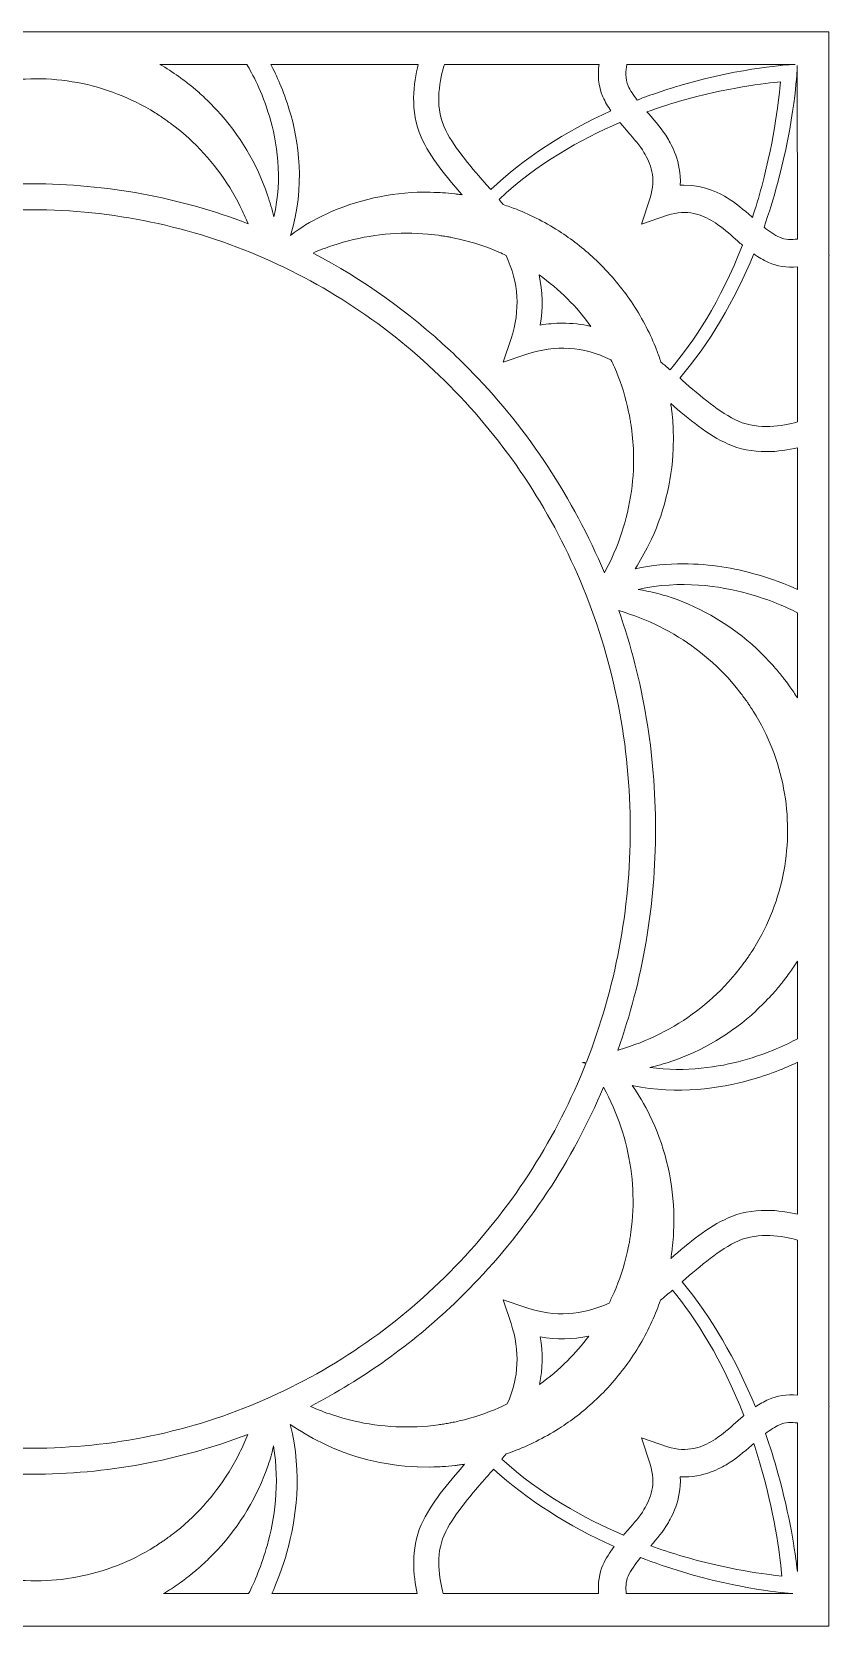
# Model space of a CAD drawing. Header units: millimetres. Extents: x -965 to 732, y -534 to 696.
# Drawn here: x -328.8 to -138.3, y 314.6 to 695.5 of the extents above; entities that cross this region are included whole.
import ezdxf

# ---------------------------------------------------------------- set-up
doc = ezdxf.new("R2010")
doc.units = ezdxf.units.MM
doc.header["$MEASUREMENT"] = 0
doc.layers.add('Layer 4', color=7, linetype='Continuous')

msp = doc.modelspace()

# ---------------------------------------------------------------- linework, layer by layer
at = {"layer": 'Layer 4', "lineweight": 0}
msp.add_lwpolyline([(-138.35, 642.07), (-138.27, 642.1), (-138.35, 642.29), (-138.35, 695.51), (-519.27, 695.51), (-519.27, 314.59), (-138.35, 314.59), (-138.35, 366.85), (-138.27, 367.04), (-138.35, 367.07), (-138.35, 642.07)], dxfattribs=at)
for points, knots in [([(-272.02, 675.37), (-270.21, 669.36), (-268.75, 660.69), (-270.95, 651.35), (-271.37, 653.05), (-271.88, 654.77), (-272.47, 656.53), (-274.97, 663.94), (-279.15, 670.96), (-284.57, 676.84), (-284.57, 676.84), (-286.64, 678.97), (-286.64, 678.97), (-286.64, 678.97), (-286.7, 679.02), (-286.7, 679.02), (-286.72, 679.04), (-286.74, 679.06), (-286.75, 679.07), (-286.75, 679.07), (-287.42, 679.69), (-287.42, 679.69), (-287.91, 680.16), (-288.41, 680.62), (-288.91, 681.08), (-288.93, 681.09), (-288.94, 681.1), (-288.95, 681.11), (-289.63, 681.69), (-290.43, 682.37), (-291.24, 683.02), (-291.25, 683.03), (-291.27, 683.04), (-291.28, 683.05), (-291.53, 683.24), (-291.79, 683.43), (-292.04, 683.63), (-292.56, 684.03), (-293.11, 684.44), (-293.66, 684.83), (-295.09, 685.86), (-296.6, 686.84), (-298.18, 687.75), (-298.18, 687.75), (-277.41, 687.75), (-277.41, 687.75), (-276.12, 685.59), (-273.77, 681.19), (-272.02, 675.37)], [0, 0, 0, 0, 1, 1, 1, 2, 2, 2, 3, 3, 3, 4, 4, 4, 5, 5, 5, 6, 6, 6, 7, 7, 7, 8, 8, 8, 9, 9, 9, 10, 10, 10, 11, 11, 11, 12, 12, 12, 13, 13, 13, 14, 14, 14, 15, 15, 15, 16, 16, 16, 16]), ([(-236.44, 687.75), (-237.59, 683.32), (-238.49, 676.54), (-235.75, 670.39), (-233.56, 665.46), (-229.78, 660.94), (-225.99, 656.57), (-226.22, 656.61), (-226.44, 656.64), (-226.66, 656.67), (-226.98, 656.71), (-227.3, 656.76), (-227.62, 656.8), (-227.63, 656.81), (-227.65, 656.81), (-227.67, 656.81), (-228.7, 656.92), (-229.74, 657.01), (-230.63, 657.09), (-230.65, 657.09), (-230.67, 657.09), (-230.68, 657.09), (-231.37, 657.13), (-232.05, 657.15), (-232.73, 657.17), (-232.73, 657.17), (-233.64, 657.21), (-233.64, 657.21), (-233.66, 657.21), (-233.68, 657.21), (-233.7, 657.21), (-233.7, 657.21), (-236.64, 657.18), (-236.64, 657.18), (-236.65, 657.18), (-236.66, 657.18), (-236.68, 657.18), (-244.68, 656.87), (-252.63, 654.88), (-259.66, 651.42), (-262.15, 650.19), (-264.57, 648.7), (-267.01, 646.88), (-263.3, 658.56), (-265.03, 669.54), (-267.26, 676.9), (-268.64, 681.45), (-270.35, 685.19), (-271.68, 687.75), (-271.68, 687.75), (-236.44, 687.75), (-236.44, 687.75)], [0, 0, 0, 0, 1, 1, 1, 2, 2, 2, 3, 3, 3, 4, 4, 4, 5, 5, 5, 6, 6, 6, 7, 7, 7, 8, 8, 8, 9, 9, 9, 10, 10, 10, 11, 11, 11, 12, 12, 12, 13, 13, 13, 14, 14, 14, 15, 15, 15, 16, 16, 16, 17, 17, 17, 17]), ([(-193.25, 687.75), (-193.55, 685.44), (-193.5, 682.62), (-192.32, 679.96), (-191.8, 678.79), (-191.14, 677.69), (-190.4, 676.62), (-201.44, 671.67), (-211.16, 665.32), (-219.13, 657.82), (-219.6, 658.36), (-220.07, 658.9), (-220.53, 659.43), (-220.53, 659.43), (-220.53, 659.43), (-220.53, 659.43), (-224.33, 663.8), (-228.26, 668.31), (-230.27, 672.83), (-232.61, 678.08), (-231.22, 684.43), (-230.19, 687.75), (-230.19, 687.75), (-193.25, 687.75), (-193.25, 687.75)], [0, 0, 0, 0, 1, 1, 1, 2, 2, 2, 3, 3, 3, 4, 4, 4, 5, 5, 5, 6, 6, 6, 7, 7, 7, 8, 8, 8, 8]), ([(-146.38, 687.73), (-146.38, 687.73), (-147.15, 687.7), (-147.15, 687.7), (-147.61, 687.67), (-158.65, 687.1), (-173.42, 682.83), (-177.1, 681.76), (-180.68, 680.55), (-184.14, 679.22), (-185.04, 680.37), (-185.81, 681.52), (-186.3, 682.63), (-187.03, 684.27), (-186.87, 686.27), (-186.58, 687.75), (-186.58, 687.75), (-146.38, 687.73), (-146.38, 687.73)], [0, 0, 0, 0, 1, 1, 1, 2, 2, 2, 3, 3, 3, 4, 4, 4, 5, 5, 5, 6, 6, 6, 6]), ([(-150.1, 646.43), (-151.31, 646.97), (-152.57, 647.83), (-153.83, 648.83), (-152.64, 652.21), (-151.56, 655.68), (-150.6, 659.25), (-146.49, 674.53), (-145.94, 685.95), (-145.92, 686.43), (-145.92, 686.43), (-145.87, 687.51), (-145.87, 687.51), (-145.87, 687.51), (-145.85, 646.01), (-145.85, 646.01), (-147.2, 645.83), (-148.77, 645.84), (-150.1, 646.43)], [0, 0, 0, 0, 1, 1, 1, 2, 2, 2, 3, 3, 3, 4, 4, 4, 5, 5, 5, 6, 6, 6, 6]), ([(-296.18, 674.05), (-295.85, 673.8), (-295.51, 673.55), (-295.18, 673.32), (-295.18, 673.32), (-293.2, 671.75), (-293.2, 671.75), (-293.2, 671.75), (-291.29, 670.09), (-291.29, 670.09), (-286.24, 665.48), (-282.1, 660), (-278.98, 653.8), (-278.31, 652.47), (-277.69, 651.1), (-277.11, 649.67), (-293.62, 656), (-311, 659.2), (-328.81, 659.2), (-345.71, 659.2), (-362.23, 656.32), (-377.98, 650.62), (-373.39, 660.79), (-369.92, 664.72), (-366.46, 667.98), (-365.97, 668.44), (-365.48, 668.89), (-364.98, 669.34), (-364.98, 669.34), (-364.28, 669.98), (-364.28, 669.98), (-364.28, 669.98), (-362.35, 671.67), (-362.35, 671.67), (-362.35, 671.67), (-360.38, 673.23), (-360.38, 673.23), (-360.05, 673.47), (-359.72, 673.72), (-359.38, 673.96), (-359.04, 674.22), (-358.7, 674.47), (-358.35, 674.72), (-358.08, 674.89), (-357.81, 675.07), (-357.54, 675.25), (-357.11, 675.54), (-356.68, 675.83), (-356.25, 676.1), (-353.28, 677.94), (-350.27, 679.46), (-347.31, 680.61), (-344.08, 681.86), (-340.86, 682.79), (-337.73, 683.36), (-334.44, 683.99), (-331.12, 684.31), (-327.81, 684.3), (-324.51, 684.32), (-321.18, 684.01), (-317.88, 683.39), (-314.76, 682.83), (-311.53, 681.91), (-308.3, 680.66), (-308.3, 680.66), (-308.3, 680.66), (-308.3, 680.66), (-305.33, 679.52), (-302.31, 678.01), (-299.34, 676.19), (-298.9, 675.91), (-298.46, 675.62), (-298.03, 675.33), (-297.76, 675.15), (-297.49, 674.97), (-297.22, 674.8), (-296.87, 674.55), (-296.53, 674.3), (-296.18, 674.05)], [0, 0, 0, 0, 1, 1, 1, 2, 2, 2, 3, 3, 3, 4, 4, 4, 5, 5, 5, 6, 6, 6, 7, 7, 7, 8, 8, 8, 9, 9, 9, 10, 10, 10, 11, 11, 11, 12, 12, 12, 13, 13, 13, 14, 14, 14, 15, 15, 15, 16, 16, 16, 17, 17, 17, 18, 18, 18, 19, 19, 19, 20, 20, 20, 21, 21, 21, 22, 22, 22, 23, 23, 23, 24, 24, 24, 25, 25, 25, 26, 26, 26, 26]), ([(-156.6, 651.17), (-156.64, 651.21), (-156.69, 651.25), (-156.73, 651.29), (-158.72, 653.02), (-160.6, 654.66), (-162.66, 655.88), (-164.03, 656.69), (-167.8, 658.91), (-172.99, 658.91), (-173.27, 658.91), (-173.55, 658.91), (-173.84, 658.89), (-173.57, 664.52), (-176, 668.62), (-176.85, 670.07), (-178.07, 672.13), (-179.71, 674.01), (-181.44, 676), (-181.56, 676.13), (-181.68, 676.27), (-181.79, 676.4), (-179.07, 677.38), (-176.47, 678.22), (-174.06, 678.92), (-162.61, 682.24), (-153.26, 683.27), (-149.92, 683.56), (-150.19, 680.1), (-151.18, 670.43), (-154.38, 658.58), (-155.07, 656), (-155.82, 653.54), (-156.6, 651.17)], [0, 0, 0, 0, 1, 1, 1, 2, 2, 2, 3, 3, 3, 4, 4, 4, 5, 5, 5, 6, 6, 6, 7, 7, 7, 8, 8, 8, 9, 9, 9, 10, 10, 10, 11, 11, 11, 11]), ([(-186.41, 671.68), (-184.87, 669.92), (-183.43, 668.26), (-182.52, 666.72), (-181, 664.16), (-179.47, 660.6), (-181.06, 655.84), (-181.06, 655.84), (-183.14, 649.59), (-183.14, 649.59), (-183.14, 649.59), (-176.89, 651.68), (-176.89, 651.68), (-172.13, 653.27), (-168.58, 651.73), (-166.01, 650.21), (-164.47, 649.3), (-162.81, 647.86), (-161.05, 646.33), (-160.37, 645.73), (-159.68, 645.13), (-158.97, 644.54), (-164.25, 631.02), (-170.68, 621.37), (-176.29, 614.78), (-177.01, 615.39), (-177.73, 616), (-178.45, 616.58), (-178.79, 617.61), (-179.15, 618.61), (-179.52, 619.57), (-180.94, 623.21), (-182.81, 626.84), (-185.09, 630.36), (-187.28, 633.68), (-189.85, 636.85), (-192.75, 639.79), (-193.13, 640.17), (-193.51, 640.53), (-193.89, 640.9), (-196.51, 643.37), (-199.31, 645.6), (-202.23, 647.53), (-205.74, 649.81), (-209.37, 651.7), (-213.01, 653.12), (-214.05, 653.53), (-215.09, 653.9), (-216.12, 654.24), (-216.46, 654.65), (-216.8, 655.07), (-217.14, 655.48), (-208.13, 663.94), (-197.78, 669.81), (-188.27, 673.86), (-187.66, 673.12), (-187.03, 672.4), (-186.41, 671.68)], [0, 0, 0, 0, 1, 1, 1, 2, 2, 2, 3, 3, 3, 4, 4, 4, 5, 5, 5, 6, 6, 6, 7, 7, 7, 8, 8, 8, 9, 9, 9, 10, 10, 10, 11, 11, 11, 12, 12, 12, 13, 13, 13, 14, 14, 14, 15, 15, 15, 16, 16, 16, 17, 17, 17, 18, 18, 18, 19, 19, 19, 19]), ([(-429.75, 400.24), (-429.79, 400.28), (-429.83, 400.32), (-429.87, 400.36), (-443.24, 414.51), (-453.56, 430.35), (-460.55, 447.42), (-460.74, 447.89), (-460.92, 448.35), (-461.11, 448.82), (-461.11, 448.82), (-460.31, 449.11), (-460.31, 449.11), (-460.31, 449.11), (-461.26, 449.2), (-461.26, 449.2), (-461.31, 449.33), (-461.37, 449.47), (-461.42, 449.6), (-461.42, 449.6), (-461.19, 449.88), (-461.19, 449.88), (-461.19, 449.88), (-461.48, 449.77), (-461.48, 449.77), (-468.33, 467.33), (-471.79, 485.92), (-471.79, 505.05), (-471.79, 524.13), (-468.34, 542.67), (-461.54, 560.19), (-461.54, 560.19), (-461.26, 560.91), (-461.26, 560.91), (-461.02, 561.5), (-460.79, 562.09), (-460.55, 562.67), (-453.34, 580.3), (-443.02, 596.13), (-429.88, 609.72), (-428.25, 611.41), (-426.58, 613.05), (-424.88, 614.65), (-412.93, 625.89), (-399.37, 634.86), (-384.48, 641.37), (-366.85, 649.09), (-348.12, 653), (-328.81, 653), (-309.5, 653), (-290.77, 649.09), (-273.14, 641.37), (-256.11, 633.92), (-240.82, 623.25), (-227.68, 609.67), (-214.55, 596.08), (-204.23, 580.25), (-197.03, 562.64), (-189.57, 544.4), (-185.79, 525.02), (-185.79, 505.05), (-185.79, 485.76), (-189.32, 467.04), (-196.27, 449.36), (-196.27, 449.36), (-197.24, 449.28), (-197.24, 449.28), (-197.24, 449.28), (-196.4, 449.02), (-196.4, 449.02), (-196.61, 448.5), (-196.82, 447.98), (-197.03, 447.46), (-204.23, 429.84), (-214.55, 414.02), (-227.68, 400.43), (-240.82, 386.84), (-256.11, 376.17), (-273.14, 368.72), (-290.77, 361.01), (-309.5, 357.1), (-328.81, 357.1), (-331.66, 357.1), (-334.5, 357.18), (-337.32, 357.35), (-346.33, 357.98), (-358.96, 359.75), (-373.02, 364.39), (-376.98, 365.7), (-380.85, 367.17), (-384.62, 368.78), (-401.51, 376.2), (-416.69, 386.78), (-429.75, 400.24)], [0, 0, 0, 0, 1, 1, 1, 2, 2, 2, 3, 3, 3, 4, 4, 4, 5, 5, 5, 6, 6, 6, 7, 7, 7, 8, 8, 8, 9, 9, 9, 10, 10, 10, 11, 11, 11, 12, 12, 12, 13, 13, 13, 14, 14, 14, 15, 15, 15, 16, 16, 16, 17, 17, 17, 18, 18, 18, 19, 19, 19, 20, 20, 20, 21, 21, 21, 22, 22, 22, 23, 23, 23, 24, 24, 24, 25, 25, 25, 26, 26, 26, 27, 27, 27, 28, 28, 28, 29, 29, 29, 30, 30, 30, 31, 31, 31, 31]), ([(-214.27, 622.28), (-214.27, 622.28), (-216.17, 616.59), (-216.17, 616.59), (-216.17, 616.59), (-210.48, 618.49), (-210.48, 618.49), (-203.65, 620.77), (-197.08, 620.34), (-190.42, 617.18), (-190.13, 616.59), (-189.85, 615.99), (-189.58, 615.38), (-188.29, 612.49), (-187.23, 609.29), (-186.42, 605.91), (-186.31, 605.4), (-186.2, 604.89), (-186.1, 604.38), (-186.04, 604.07), (-185.97, 603.75), (-185.91, 603.43), (-185.83, 603.01), (-185.77, 602.59), (-185.71, 602.17), (-185.64, 601.76), (-185.58, 601.35), (-185.51, 600.95), (-185.51, 600.95), (-185.22, 598.45), (-185.22, 598.45), (-185.22, 598.45), (-185.05, 595.92), (-185.05, 595.92), (-184.74, 589.11), (-185.69, 582.32), (-187.87, 575.73), (-188.92, 572.54), (-190.3, 569.35), (-191.98, 566.26), (-199.45, 584.11), (-210.01, 600.17), (-223.38, 614), (-225.13, 615.81), (-226.92, 617.56), (-228.75, 619.27), (-238.67, 628.59), (-249.68, 636.44), (-261.59, 642.66), (-260.01, 643.35), (-258.43, 643.96), (-256.86, 644.48), (-250.29, 646.68), (-243.49, 647.64), (-236.71, 647.35), (-236.71, 647.35), (-234.15, 647.19), (-234.15, 647.19), (-234.15, 647.19), (-231.64, 646.9), (-231.64, 646.9), (-231.24, 646.83), (-230.83, 646.77), (-230.42, 646.71), (-230, 646.65), (-229.57, 646.59), (-229.16, 646.52), (-228.84, 646.45), (-228.52, 646.39), (-228.2, 646.32), (-227.69, 646.22), (-227.18, 646.12), (-226.68, 646.01), (-223.28, 645.21), (-220.08, 644.16), (-217.18, 642.87), (-216.6, 642.62), (-216.03, 642.35), (-215.47, 642.08), (-212.41, 635.52), (-212.02, 629.03), (-214.27, 622.28)], [0, 0, 0, 0, 1, 1, 1, 2, 2, 2, 3, 3, 3, 4, 4, 4, 5, 5, 5, 6, 6, 6, 7, 7, 7, 8, 8, 8, 9, 9, 9, 10, 10, 10, 11, 11, 11, 12, 12, 12, 13, 13, 13, 14, 14, 14, 15, 15, 15, 16, 16, 16, 17, 17, 17, 18, 18, 18, 19, 19, 19, 20, 20, 20, 21, 21, 21, 22, 22, 22, 23, 23, 23, 24, 24, 24, 25, 25, 25, 26, 26, 26, 27, 27, 27, 27]), ([(-159.93, 602.49), (-164.45, 604.5), (-168.96, 608.43), (-173.33, 612.23), (-173.54, 612.42), (-173.76, 612.61), (-173.98, 612.79), (-166.9, 621.07), (-160.92, 631.09), (-156.26, 642.44), (-155.15, 641.65), (-153.99, 640.96), (-152.77, 640.42), (-150.75, 639.52), (-148.41, 639.17), (-145.85, 639.38), (-145.85, 639.38), (-145.85, 602.32), (-145.85, 602.32), (-149.4, 601.32), (-155.12, 600.35), (-159.93, 602.49)], [0, 0, 0, 0, 1, 1, 1, 2, 2, 2, 3, 3, 3, 4, 4, 4, 5, 5, 5, 6, 6, 6, 7, 7, 7, 7]), ([(-200.79, 631.71), (-198.76, 629.71), (-196.89, 627.51), (-195.19, 625.15), (-197.45, 625.65), (-199.72, 625.9), (-202, 625.9), (-203.77, 625.9), (-205.54, 625.75), (-207.31, 625.45), (-206.63, 629.47), (-206.72, 633.48), (-207.58, 637.44), (-205.15, 635.72), (-202.87, 633.8), (-200.79, 631.71)], [0, 0, 0, 0, 1, 1, 1, 2, 2, 2, 3, 3, 3, 4, 4, 4, 5, 5, 5, 5]), ([(-156.23, 566.05), (-160.71, 567.3), (-166.57, 568.41), (-173.15, 568.41), (-176.78, 568.41), (-180.64, 568.07), (-184.6, 567.23), (-183.44, 569.05), (-182.35, 570.98), (-181.34, 573.01), (-177.87, 580.01), (-175.85, 587.93), (-175.53, 595.92), (-175.53, 595.92), (-175.49, 598.92), (-175.49, 598.92), (-175.49, 598.92), (-175.52, 599.86), (-175.52, 599.86), (-175.54, 600.54), (-175.56, 601.22), (-175.59, 601.91), (-175.59, 601.91), (-175.6, 601.96), (-175.6, 601.96), (-175.67, 602.85), (-175.76, 603.89), (-175.87, 604.92), (-175.87, 604.92), (-175.87, 604.97), (-175.87, 604.97), (-175.92, 605.29), (-175.96, 605.61), (-176.01, 605.93), (-176.04, 606.18), (-176.08, 606.44), (-176.11, 606.7), (-171.77, 602.94), (-167.28, 599.19), (-162.37, 597.01), (-159.68, 595.82), (-156.63, 595.21), (-153.29, 595.21), (-150.51, 595.21), (-147.91, 595.63), (-145.85, 596.12), (-145.85, 596.12), (-145.85, 562.28), (-145.85, 562.28), (-148.5, 563.49), (-152.04, 564.89), (-156.23, 566.05)], [0, 0, 0, 0, 1, 1, 1, 2, 2, 2, 3, 3, 3, 4, 4, 4, 5, 5, 5, 6, 6, 6, 7, 7, 7, 8, 8, 8, 9, 9, 9, 10, 10, 10, 11, 11, 11, 12, 12, 12, 13, 13, 13, 14, 14, 14, 15, 15, 15, 16, 16, 16, 17, 17, 17, 17]), ([(-147.65, 539.05), (-148.05, 539.61), (-148.46, 540.15), (-148.86, 540.68), (-149.05, 540.93), (-149.24, 541.18), (-149.43, 541.44), (-149.43, 541.44), (-149.47, 541.48), (-149.47, 541.48), (-150.12, 542.29), (-150.79, 543.09), (-151.37, 543.77), (-151.37, 543.77), (-151.4, 543.81), (-151.4, 543.81), (-151.86, 544.32), (-152.33, 544.82), (-152.8, 545.32), (-152.8, 545.32), (-153.41, 545.98), (-153.41, 545.98), (-153.41, 545.98), (-155.55, 548.08), (-155.55, 548.08), (-155.55, 548.08), (-155.58, 548.11), (-155.58, 548.11), (-155.59, 548.12), (-155.6, 548.12), (-155.61, 548.13), (-155.61, 548.13), (-155.61, 548.14), (-155.61, 548.14), (-155.62, 548.15), (-155.63, 548.16), (-155.64, 548.17), (-161.52, 553.61), (-168.56, 557.82), (-175.98, 560.34), (-178.49, 561.19), (-181.13, 561.83), (-183.94, 562.28), (-173.77, 564.56), (-164.32, 563.13), (-157.74, 561.31), (-152.5, 559.86), (-148.29, 557.96), (-145.85, 556.73), (-145.85, 556.73), (-145.85, 536.36), (-145.85, 536.36), (-146.43, 537.29), (-147.03, 538.18), (-147.65, 539.05)], [0, 0, 0, 0, 1, 1, 1, 2, 2, 2, 3, 3, 3, 4, 4, 4, 5, 5, 5, 6, 6, 6, 7, 7, 7, 8, 8, 8, 9, 9, 9, 10, 10, 10, 11, 11, 11, 12, 12, 12, 13, 13, 13, 14, 14, 14, 15, 15, 15, 16, 16, 16, 17, 17, 17, 18, 18, 18, 18]), ([(-148.21, 504.86), (-148.21, 504.85), (-148.21, 504.85), (-148.21, 504.84), (-148.19, 501.56), (-148.49, 498.24), (-149.11, 494.95), (-149.67, 491.84), (-150.59, 488.62), (-151.83, 485.39), (-152.97, 482.43), (-154.48, 479.42), (-156.3, 476.46), (-156.58, 476.02), (-156.87, 475.58), (-157.16, 475.14), (-157.34, 474.88), (-157.52, 474.61), (-157.69, 474.34), (-157.94, 473.99), (-158.19, 473.65), (-158.44, 473.31), (-158.69, 472.97), (-158.93, 472.64), (-159.17, 472.3), (-159.17, 472.3), (-160.74, 470.33), (-160.74, 470.33), (-160.74, 470.33), (-162.4, 468.42), (-162.4, 468.42), (-167.01, 463.37), (-172.5, 459.23), (-178.71, 456.11), (-181.76, 454.58), (-185.05, 453.28), (-188.48, 452.27), (-188.55, 452.25), (-188.64, 452.22), (-188.75, 452.2), (-182.78, 469.09), (-179.75, 486.85), (-179.75, 505.05), (-179.75, 523), (-182.7, 540.53), (-188.51, 557.22), (-185.09, 556.22), (-181.82, 554.94), (-178.78, 553.41), (-172.58, 550.32), (-167.1, 546.21), (-162.51, 541.22), (-162.51, 541.22), (-160.82, 539.29), (-160.82, 539.29), (-160.82, 539.29), (-159.26, 537.33), (-159.26, 537.33), (-159.02, 536.99), (-158.77, 536.66), (-158.52, 536.33), (-158.27, 535.98), (-158.02, 535.64), (-157.77, 535.3), (-157.6, 535.03), (-157.42, 534.76), (-157.24, 534.49), (-156.95, 534.06), (-156.66, 533.63), (-156.39, 533.2), (-154.55, 530.23), (-153.04, 527.23), (-151.89, 524.28), (-150.64, 521.06), (-149.71, 517.85), (-149.14, 514.73), (-148.51, 511.45), (-148.2, 508.13), (-148.21, 504.86)], [0, 0, 0, 0, 1, 1, 1, 2, 2, 2, 3, 3, 3, 4, 4, 4, 5, 5, 5, 6, 6, 6, 7, 7, 7, 8, 8, 8, 9, 9, 9, 10, 10, 10, 11, 11, 11, 12, 12, 12, 13, 13, 13, 14, 14, 14, 15, 15, 15, 16, 16, 16, 17, 17, 17, 18, 18, 18, 19, 19, 19, 20, 20, 20, 21, 21, 21, 22, 22, 22, 23, 23, 23, 24, 24, 24, 25, 25, 25, 26, 26, 26, 26]), ([(-158.89, 449.74), (-164.51, 448.19), (-172.44, 446.87), (-181.14, 448.06), (-179.43, 448.46), (-177.73, 448.93), (-176.06, 449.5), (-168.64, 451.99), (-161.62, 456.17), (-155.73, 461.59), (-155.72, 461.6), (-155.71, 461.61), (-155.7, 461.62), (-155.7, 461.62), (-155.69, 461.63), (-155.69, 461.63), (-155.68, 461.64), (-155.68, 461.64), (-155.68, 461.65), (-155.68, 461.65), (-153.55, 463.72), (-153.55, 463.72), (-153.55, 463.72), (-152.88, 464.43), (-152.88, 464.43), (-152.41, 464.92), (-151.95, 465.42), (-151.49, 465.93), (-151.49, 465.93), (-151.45, 465.97), (-151.45, 465.97), (-150.87, 466.65), (-150.2, 467.44), (-149.55, 468.25), (-149.55, 468.25), (-149.52, 468.29), (-149.52, 468.29), (-149.33, 468.55), (-149.13, 468.8), (-148.94, 469.06), (-148.54, 469.58), (-148.13, 470.12), (-147.73, 470.67), (-147.08, 471.57), (-146.46, 472.51), (-145.85, 473.47), (-145.85, 473.47), (-145.85, 454.92), (-145.85, 454.92), (-148.16, 453.68), (-152.83, 451.42), (-158.89, 449.74)], [0, 0, 0, 0, 1, 1, 1, 2, 2, 2, 3, 3, 3, 4, 4, 4, 5, 5, 5, 6, 6, 6, 7, 7, 7, 8, 8, 8, 9, 9, 9, 10, 10, 10, 11, 11, 11, 12, 12, 12, 13, 13, 13, 14, 14, 14, 15, 15, 15, 16, 16, 16, 17, 17, 17, 17]), ([(-153.29, 413.93), (-156.63, 413.93), (-159.68, 413.33), (-162.37, 412.13), (-167.27, 409.95), (-171.76, 406.22), (-176.09, 402.46), (-176.03, 402.89), (-175.97, 403.31), (-175.91, 403.72), (-175.87, 404.04), (-175.82, 404.36), (-175.78, 404.68), (-175.78, 404.68), (-175.77, 404.73), (-175.77, 404.73), (-175.65, 405.77), (-175.57, 406.81), (-175.49, 407.7), (-175.49, 407.7), (-175.49, 407.75), (-175.49, 407.75), (-175.45, 408.43), (-175.43, 409.12), (-175.4, 409.8), (-175.4, 409.8), (-175.37, 410.74), (-175.37, 410.74), (-175.37, 410.74), (-175.4, 413.7), (-175.4, 413.7), (-175.4, 413.7), (-175.4, 413.75), (-175.4, 413.75), (-175.71, 421.75), (-177.7, 429.7), (-181.17, 436.73), (-182.37, 439.16), (-183.75, 441.51), (-185.3, 443.73), (-174.31, 441.49), (-164.22, 443.1), (-157.38, 445), (-152.64, 446.32), (-148.72, 447.93), (-145.85, 449.3), (-145.85, 449.3), (-145.85, 413.02), (-145.85, 413.02), (-147.91, 413.51), (-150.51, 413.93), (-153.29, 413.93)], [0, 0, 0, 0, 1, 1, 1, 2, 2, 2, 3, 3, 3, 4, 4, 4, 5, 5, 5, 6, 6, 6, 7, 7, 7, 8, 8, 8, 9, 9, 9, 10, 10, 10, 11, 11, 11, 12, 12, 12, 13, 13, 13, 14, 14, 14, 15, 15, 15, 16, 16, 16, 17, 17, 17, 17]), ([(-216.17, 392.55), (-216.17, 392.55), (-214.27, 386.86), (-214.27, 386.86), (-212.09, 380.32), (-212.39, 374.04), (-215.17, 367.7), (-215.83, 367.38), (-216.48, 367.07), (-217.16, 366.77), (-220.06, 365.48), (-223.26, 364.41), (-226.66, 363.6), (-227.17, 363.49), (-227.68, 363.38), (-228.2, 363.28), (-228.51, 363.22), (-228.83, 363.15), (-229.14, 363.09), (-229.57, 363.01), (-229.99, 362.95), (-230.41, 362.88), (-230.82, 362.82), (-231.23, 362.76), (-231.64, 362.69), (-231.64, 362.69), (-234.15, 362.4), (-234.15, 362.4), (-234.15, 362.4), (-236.68, 362.23), (-236.68, 362.23), (-243.52, 361.91), (-250.33, 362.86), (-256.94, 365.05), (-258.7, 365.63), (-260.48, 366.32), (-262.23, 367.1), (-249.69, 373.58), (-238.13, 381.84), (-227.8, 391.71), (-226.3, 393.14), (-224.83, 394.6), (-223.38, 396.1), (-210.13, 409.81), (-199.64, 425.7), (-192.18, 443.36), (-190.49, 440.27), (-189.1, 437.08), (-188.04, 433.89), (-185.85, 427.34), (-184.88, 420.57), (-185.17, 413.81), (-185.17, 413.81), (-185.34, 411.26), (-185.34, 411.26), (-185.34, 411.26), (-185.62, 408.76), (-185.62, 408.76), (-185.69, 408.35), (-185.75, 407.95), (-185.81, 407.54), (-185.87, 407.12), (-185.94, 406.7), (-186.01, 406.28), (-186.07, 405.97), (-186.14, 405.65), (-186.2, 405.34), (-186.3, 404.82), (-186.4, 404.31), (-186.51, 403.82), (-187.31, 400.42), (-188.36, 397.24), (-189.64, 394.34), (-190.03, 393.46), (-190.44, 392.6), (-190.86, 391.76), (-197.37, 388.78), (-203.79, 388.42), (-210.48, 390.65), (-210.48, 390.65), (-216.17, 392.55), (-216.17, 392.55)], [0, 0, 0, 0, 1, 1, 1, 2, 2, 2, 3, 3, 3, 4, 4, 4, 5, 5, 5, 6, 6, 6, 7, 7, 7, 8, 8, 8, 9, 9, 9, 10, 10, 10, 11, 11, 11, 12, 12, 12, 13, 13, 13, 14, 14, 14, 15, 15, 15, 16, 16, 16, 17, 17, 17, 18, 18, 18, 19, 19, 19, 20, 20, 20, 21, 21, 21, 22, 22, 22, 23, 23, 23, 24, 24, 24, 25, 25, 25, 26, 26, 26, 27, 27, 27, 27]), ([(-152.77, 368.73), (-153.86, 368.24), (-154.89, 367.64), (-155.89, 366.96), (-160.52, 378.31), (-166.42, 388.42), (-173.38, 396.87), (-173.36, 396.88), (-173.34, 396.9), (-173.33, 396.91), (-168.96, 400.71), (-164.45, 404.64), (-159.93, 406.65), (-155.12, 408.79), (-149.4, 407.82), (-145.85, 406.82), (-145.85, 406.82), (-145.85, 369.76), (-145.85, 369.76), (-148.41, 369.97), (-150.75, 369.62), (-152.77, 368.73)], [0, 0, 0, 0, 1, 1, 1, 2, 2, 2, 3, 3, 3, 4, 4, 4, 5, 5, 5, 6, 6, 6, 7, 7, 7, 7]), ([(-216.49, 354.46), (-216.14, 354.88), (-215.8, 355.31), (-215.47, 355.73), (-214.66, 356), (-213.85, 356.29), (-213.04, 356.61), (-209.4, 358.02), (-205.77, 359.89), (-202.25, 362.17), (-199.32, 364.09), (-196.52, 366.31), (-193.89, 368.79), (-193.5, 369.15), (-193.12, 369.51), (-192.74, 369.89), (-189.85, 372.81), (-187.26, 375.97), (-185.06, 379.3), (-182.77, 382.81), (-180.89, 386.43), (-179.46, 390.08), (-179.16, 390.86), (-178.86, 391.65), (-178.59, 392.45), (-177.62, 393.23), (-176.65, 394.04), (-175.69, 394.87), (-170.09, 388), (-163.82, 378.24), (-158.64, 364.88), (-159.46, 364.2), (-160.26, 363.5), (-161.05, 362.81), (-162.81, 361.28), (-164.47, 359.84), (-166.01, 358.93), (-168.58, 357.41), (-172.13, 355.88), (-176.89, 357.46), (-176.89, 357.46), (-183.14, 359.55), (-183.14, 359.55), (-183.14, 359.55), (-181.06, 353.3), (-181.06, 353.3), (-179.47, 348.54), (-181, 344.99), (-182.52, 342.42), (-183.43, 340.88), (-184.87, 339.22), (-186.41, 337.46), (-186.73, 337.09), (-187.06, 336.71), (-187.39, 336.33), (-196.87, 340.34), (-207.28, 346.15), (-216.49, 354.46)], [0, 0, 0, 0, 1, 1, 1, 2, 2, 2, 3, 3, 3, 4, 4, 4, 5, 5, 5, 6, 6, 6, 7, 7, 7, 8, 8, 8, 9, 9, 9, 10, 10, 10, 11, 11, 11, 12, 12, 12, 13, 13, 13, 14, 14, 14, 15, 15, 15, 16, 16, 16, 17, 17, 17, 18, 18, 18, 19, 19, 19, 19]), ([(-200.8, 377.98), (-202.83, 375.93), (-205.06, 374.03), (-207.45, 372.32), (-206.71, 376.08), (-206.66, 379.89), (-207.31, 383.69), (-203.43, 383.03), (-199.56, 383.09), (-195.72, 383.88), (-197.27, 381.78), (-198.97, 379.8), (-200.8, 377.98)], [0, 0, 0, 0, 1, 1, 1, 2, 2, 2, 3, 3, 3, 4, 4, 4, 4]), ([(-271.43, 322.35), (-270.26, 324.95), (-268.9, 328.42), (-267.76, 332.51), (-265.71, 339.9), (-264.03, 350.91), (-267.03, 362.75), (-264.76, 361.2), (-262.27, 359.76), (-259.59, 358.43), (-252.59, 354.95), (-244.67, 352.95), (-236.68, 352.62), (-236.67, 352.62), (-236.66, 352.62), (-236.64, 352.62), (-236.64, 352.62), (-233.71, 352.58), (-233.71, 352.58), (-233.69, 352.58), (-233.67, 352.58), (-233.64, 352.58), (-233.64, 352.58), (-232.74, 352.61), (-232.74, 352.61), (-232.06, 352.63), (-231.38, 352.65), (-230.7, 352.69), (-230.68, 352.69), (-230.66, 352.69), (-230.65, 352.69), (-229.75, 352.76), (-228.71, 352.85), (-227.69, 352.96), (-227.67, 352.96), (-227.65, 352.96), (-227.64, 352.97), (-227.32, 353.01), (-227.01, 353.05), (-226.69, 353.1), (-226.26, 353.15), (-225.82, 353.22), (-225.37, 353.28), (-229.36, 348.7), (-233.44, 343.96), (-235.75, 338.75), (-238.33, 332.96), (-237.64, 326.55), (-236.67, 322.35), (-236.67, 322.35), (-271.43, 322.35), (-271.43, 322.35)], [0, 0, 0, 0, 1, 1, 1, 2, 2, 2, 3, 3, 3, 4, 4, 4, 5, 5, 5, 6, 6, 6, 7, 7, 7, 8, 8, 8, 9, 9, 9, 10, 10, 10, 11, 11, 11, 12, 12, 12, 13, 13, 13, 14, 14, 14, 15, 15, 15, 16, 16, 16, 17, 17, 17, 17]), ([(-150.1, 362.71), (-148.77, 363.31), (-147.2, 363.31), (-145.85, 363.13), (-145.85, 363.13), (-145.85, 327.62), (-145.85, 327.62), (-146.38, 332.36), (-147.64, 340.87), (-150.5, 351.12), (-151.4, 354.35), (-152.39, 357.5), (-153.48, 360.58), (-152.34, 361.46), (-151.2, 362.22), (-150.1, 362.71)], [0, 0, 0, 0, 1, 1, 1, 2, 2, 2, 3, 3, 3, 4, 4, 4, 5, 5, 5, 5]), ([(-359.45, 335.66), (-359.79, 335.9), (-360.12, 336.15), (-360.46, 336.39), (-360.46, 336.39), (-362.44, 337.95), (-362.44, 337.95), (-362.44, 337.95), (-364.35, 339.62), (-364.35, 339.62), (-364.64, 339.89), (-364.94, 340.16), (-365.23, 340.44), (-369.86, 344.86), (-373.68, 350.04), (-376.6, 355.86), (-377.21, 357.06), (-377.78, 358.31), (-378.31, 359.6), (-362.46, 353.82), (-345.83, 350.89), (-328.81, 350.89), (-311.02, 350.89), (-293.67, 354.09), (-277.18, 360.4), (-277.78, 358.87), (-278.45, 357.39), (-279.16, 355.97), (-282.25, 349.78), (-286.36, 344.31), (-291.35, 339.72), (-291.35, 339.72), (-293.28, 338.03), (-293.28, 338.03), (-293.28, 338.03), (-295.25, 336.47), (-295.25, 336.47), (-295.59, 336.23), (-295.92, 335.98), (-296.25, 335.74), (-296.59, 335.48), (-296.93, 335.23), (-297.28, 334.99), (-297.55, 334.81), (-297.82, 334.63), (-298.09, 334.45), (-298.52, 334.16), (-298.95, 333.87), (-299.39, 333.6), (-302.36, 331.76), (-305.36, 330.25), (-308.33, 329.1), (-311.55, 327.84), (-314.77, 326.92), (-317.91, 326.34), (-321.19, 325.71), (-324.52, 325.39), (-327.82, 325.41), (-331.11, 325.39), (-334.45, 325.69), (-337.75, 326.32), (-340.88, 326.88), (-344.1, 327.79), (-347.34, 329.04), (-347.34, 329.04), (-347.34, 329.04), (-347.34, 329.04), (-350.3, 330.18), (-353.32, 331.69), (-356.29, 333.52), (-356.74, 333.79), (-357.17, 334.09), (-357.61, 334.38), (-357.88, 334.55), (-358.14, 334.73), (-358.41, 334.91), (-358.76, 335.15), (-359.11, 335.41), (-359.45, 335.66)], [0, 0, 0, 0, 1, 1, 1, 2, 2, 2, 3, 3, 3, 4, 4, 4, 5, 5, 5, 6, 6, 6, 7, 7, 7, 8, 8, 8, 9, 9, 9, 10, 10, 10, 11, 11, 11, 12, 12, 12, 13, 13, 13, 14, 14, 14, 15, 15, 15, 16, 16, 16, 17, 17, 17, 18, 18, 18, 19, 19, 19, 20, 20, 20, 21, 21, 21, 22, 22, 22, 23, 23, 23, 24, 24, 24, 25, 25, 25, 26, 26, 26, 26]), ([(-154.32, 351.84), (-150.97, 339.83), (-149.87, 330.04), (-149.56, 326.54), (-152.94, 326.87), (-162.4, 328.02), (-174.01, 331.5), (-176.17, 332.15), (-178.48, 332.91), (-180.89, 333.78), (-179.36, 335.54), (-177.94, 337.23), (-176.85, 339.07), (-176, 340.52), (-173.57, 344.62), (-173.84, 350.25), (-168.21, 349.98), (-164.11, 352.41), (-162.66, 353.26), (-160.6, 354.48), (-158.72, 356.12), (-156.73, 357.85), (-156.58, 357.99), (-156.43, 358.12), (-156.28, 358.25), (-155.6, 356.19), (-154.94, 354.06), (-154.32, 351.84)], [0, 0, 0, 0, 1, 1, 1, 2, 2, 2, 3, 3, 3, 4, 4, 4, 5, 5, 5, 6, 6, 6, 7, 7, 7, 8, 8, 8, 9, 9, 9, 9]), ([(-297.3, 322.35), (-296.02, 323.11), (-294.79, 323.92), (-293.61, 324.76), (-293.06, 325.15), (-292.52, 325.56), (-291.99, 325.96), (-291.74, 326.15), (-291.48, 326.35), (-291.22, 326.54), (-291.21, 326.55), (-291.2, 326.56), (-291.18, 326.57), (-290.37, 327.22), (-289.57, 327.89), (-288.89, 328.47), (-288.87, 328.48), (-288.86, 328.49), (-288.85, 328.5), (-288.34, 328.97), (-287.84, 329.43), (-287.33, 329.9), (-287.33, 329.9), (-286.68, 330.51), (-286.68, 330.51), (-286.67, 330.52), (-286.67, 330.52), (-286.67, 330.52), (-286.67, 330.52), (-286.62, 330.57), (-286.62, 330.57), (-286.62, 330.57), (-284.51, 332.71), (-284.51, 332.71), (-284.51, 332.71), (-284.49, 332.74), (-284.49, 332.74), (-279.04, 338.62), (-274.82, 345.65), (-272.3, 353.07), (-271.8, 354.53), (-271.38, 356.05), (-271.03, 357.65), (-269.49, 348.41), (-270.87, 339.94), (-272.51, 334.02), (-273.87, 329.07), (-275.62, 325.05), (-276.98, 322.35), (-276.98, 322.35), (-297.3, 322.35), (-297.3, 322.35)], [0, 0, 0, 0, 1, 1, 1, 2, 2, 2, 3, 3, 3, 4, 4, 4, 5, 5, 5, 6, 6, 6, 7, 7, 7, 8, 8, 8, 9, 9, 9, 10, 10, 10, 11, 11, 11, 12, 12, 12, 13, 13, 13, 14, 14, 14, 15, 15, 15, 16, 16, 16, 17, 17, 17, 17]), ([(-192.32, 329.18), (-193.2, 327.2), (-193.55, 324.86), (-193.35, 322.35), (-193.35, 322.35), (-230.47, 322.35), (-230.47, 322.35), (-231.45, 325.88), (-232.39, 331.55), (-230.27, 336.31), (-228.26, 340.83), (-224.33, 345.35), (-220.53, 349.71), (-219.84, 350.5), (-219.15, 351.3), (-218.46, 352.1), (-210.36, 344.76), (-200.61, 338.51), (-189.63, 333.59), (-190.68, 332.19), (-191.62, 330.74), (-192.32, 329.18)], [0, 0, 0, 0, 1, 1, 1, 2, 2, 2, 3, 3, 3, 4, 4, 4, 5, 5, 5, 6, 6, 6, 7, 7, 7, 7]), ([(-186.3, 326.51), (-185.66, 327.95), (-184.55, 329.46), (-183.31, 330.96), (-180.07, 329.71), (-176.74, 328.56), (-173.31, 327.54), (-159.42, 323.38), (-148.8, 322.48), (-146.98, 322.35), (-146.98, 322.35), (-186.74, 322.35), (-186.74, 322.35), (-186.9, 323.67), (-186.89, 325.2), (-186.3, 326.51)], [0, 0, 0, 0, 1, 1, 1, 2, 2, 2, 3, 3, 3, 4, 4, 4, 5, 5, 5, 5])]:
    msp.add_open_spline(points, degree=3, knots=knots, dxfattribs=at)

doc.saveas('drawing.dxf')
